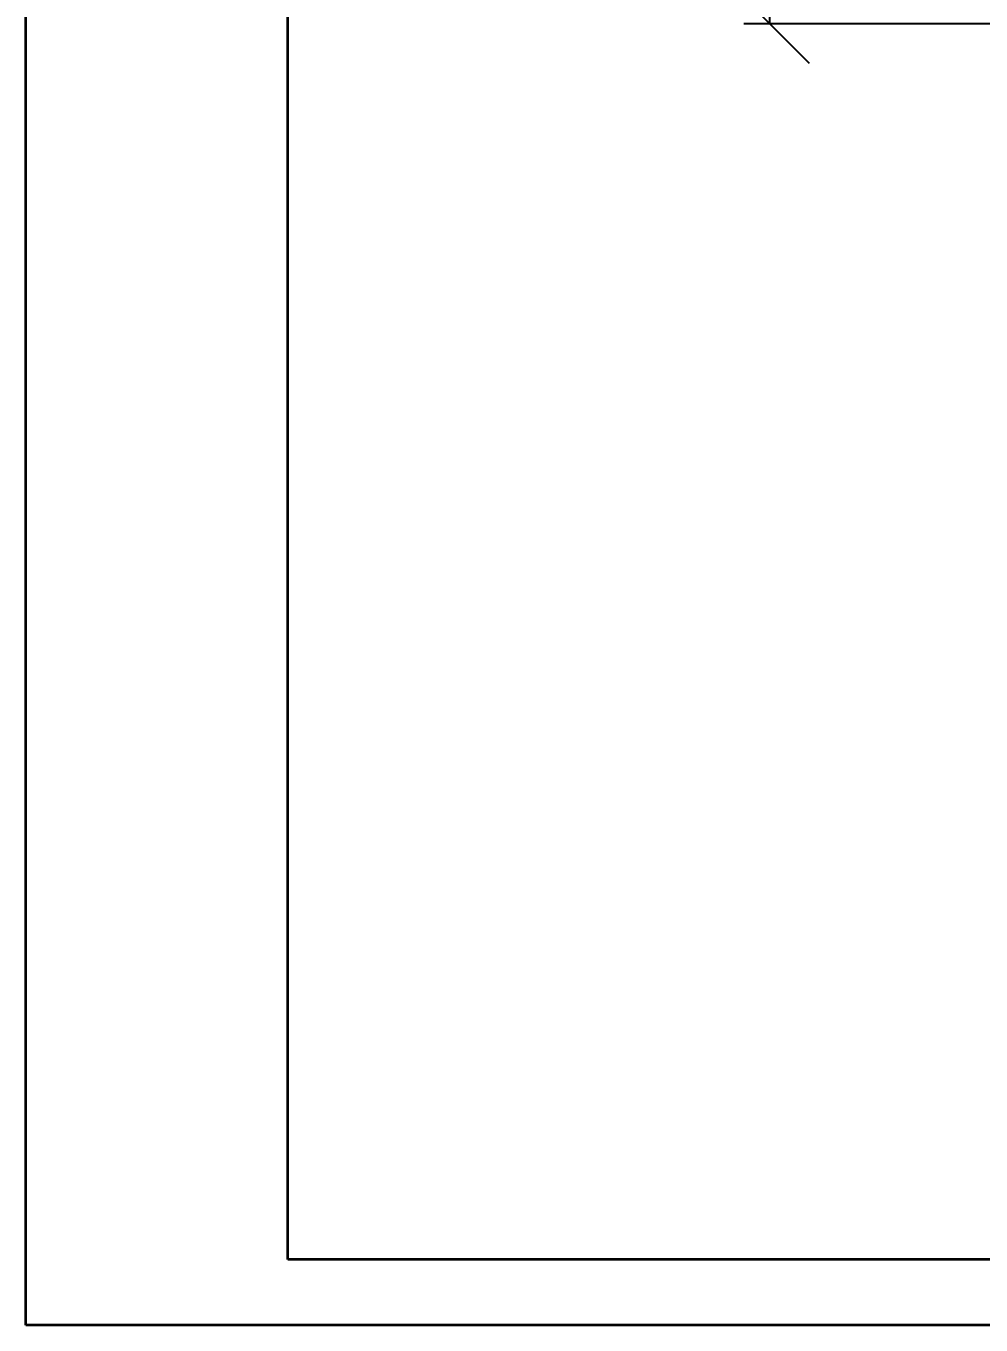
# Model space of a CAD drawing. Header units: millimetres. Extents: x 0 to 420, y 0 to 594.
# Drawn here: x 0 to 145.8, y 0 to 198.3 of the extents above; entities that cross this region are included whole.
import ezdxf

# ---------------------------------------------------------------- set-up
doc = ezdxf.new("R2010")
doc.units = ezdxf.units.MM
doc.layers.get('0').update_dxf_attribs({"lineweight": 35})
doc.layers.add('Размеры', color=5, linetype='Continuous', lineweight=9)
doc.styles.add('Размер', font='ARIAL.TTF', dxfattribs={"width": 0.8})
doc.dimstyles.new('M 1-1_h16_(M 1-4)', dxfattribs={"dimtxt": 16, "dimasz": 12, "dimexe": 4, "dimexo": 2, "dimgap": 2, "dimtad": 1, "dimdec": 0, "dimtxsty": 'Размер', "dimblk": 'OBLIQUE', "dimcen": 2.5, "dimadec": 0, "dimazin": 0, "dimtfac": 1, "dimtdec": 0, "dimtmove": 0, "dimatfit": 3, "dimfxl": 0, "dimarcsym": 0})

# ---------------------------------------------------------------- blocks, each defined once
blk = doc.blocks.new('A$C49AA496E')
for p, q in [((-5.684341886080801e-14, -2.788019628496841e-07), (-5.684341886080801e-14, 296.999999721198)), ((20, 4.999999721198037), (20, 291.999999721198)), ((205, 4.999999721198037), (20, 4.999999721198037)), ((210, -2.788019628496841e-07), (-5.684341886080801e-14, -2.788019628496841e-07))]:
    blk.add_line(p, q)
blk = doc.blocks.new('_Oblique')
at = {"color": 0, "linetype": 'ByBlock', "lineweight": -2}
blk.add_line((-0.5, -0.5), (0.5, 0.5), dxfattribs=at)
blk = doc.blocks.new('*D177')
at = {"layer": 'Defpoints', "color": 0}
for p in [(113.5776358035419, 410.6401953806199), (158.8775876534964, 410.6401953806198), (158.8775876534964, 198.6401953806198)]:
    blk.add_point(p, dxfattribs=at)
at = {"layer": 'Размеры', "color": 0, "lineweight": -2}
for p, q in [((156.8775876534964, 410.6401953806198), (109.5776358035419, 410.6401953806199)), ((113.5776358035419, 198.6401953806198), (113.5776358035419, 410.6401953806199)), ((156.8775876534964, 198.6401953806198), (109.5776358035419, 198.6401953806198))]:
    blk.add_line(p, q, dxfattribs=at)
at = {"layer": 'Размеры', "color": 0, "lineweight": -2, "xscale": 12, "yscale": 12, "zscale": 12}
for p, rotation in [((113.5776358035419, 410.6401953806199), 90), ((113.5776358035419, 198.6401953806198), 270)]:
    blk.add_blockref('_Oblique', p, dxfattribs=dict(at, rotation=rotation))
at = {"layer": 'Размеры', "color": 0, "insert": (103.5448936480166, 308.927450951669), "char_height": 16, "attachment_point": 5, "rotation": 90, "style": 'Размер'}
blk.add_mtext('212', dxfattribs=at)

msp = doc.modelspace()

# ---------------------------------------------------------------- block references
at = {"xscale": 2, "yscale": 2, "zscale": 2}
msp.add_blockref('A$C49AA496E', (1.13686837721616e-13, 5.576039256993681e-07), dxfattribs=at)

# ---------------------------------------------------------------- dimensions: what is measured, and where the dimension line sits
at = {"layer": 'Размеры'}
dim = msp.add_linear_dim(base=(113.5776358035419, 410.6401953806199), p1=(158.8775876534964, 198.6401953806198), p2=(158.8775876534964, 410.6401953806198), angle=90, dimstyle='M 1-1_h16_(M 1-4)', dxfattribs=at)
dim.commit()
dim.dimension.update_dxf_attribs({"geometry": '*D177', "text_midpoint": (113.5776358035419, 308.927450951669), "dimtype": 160})

doc.saveas('drawing.dxf')
